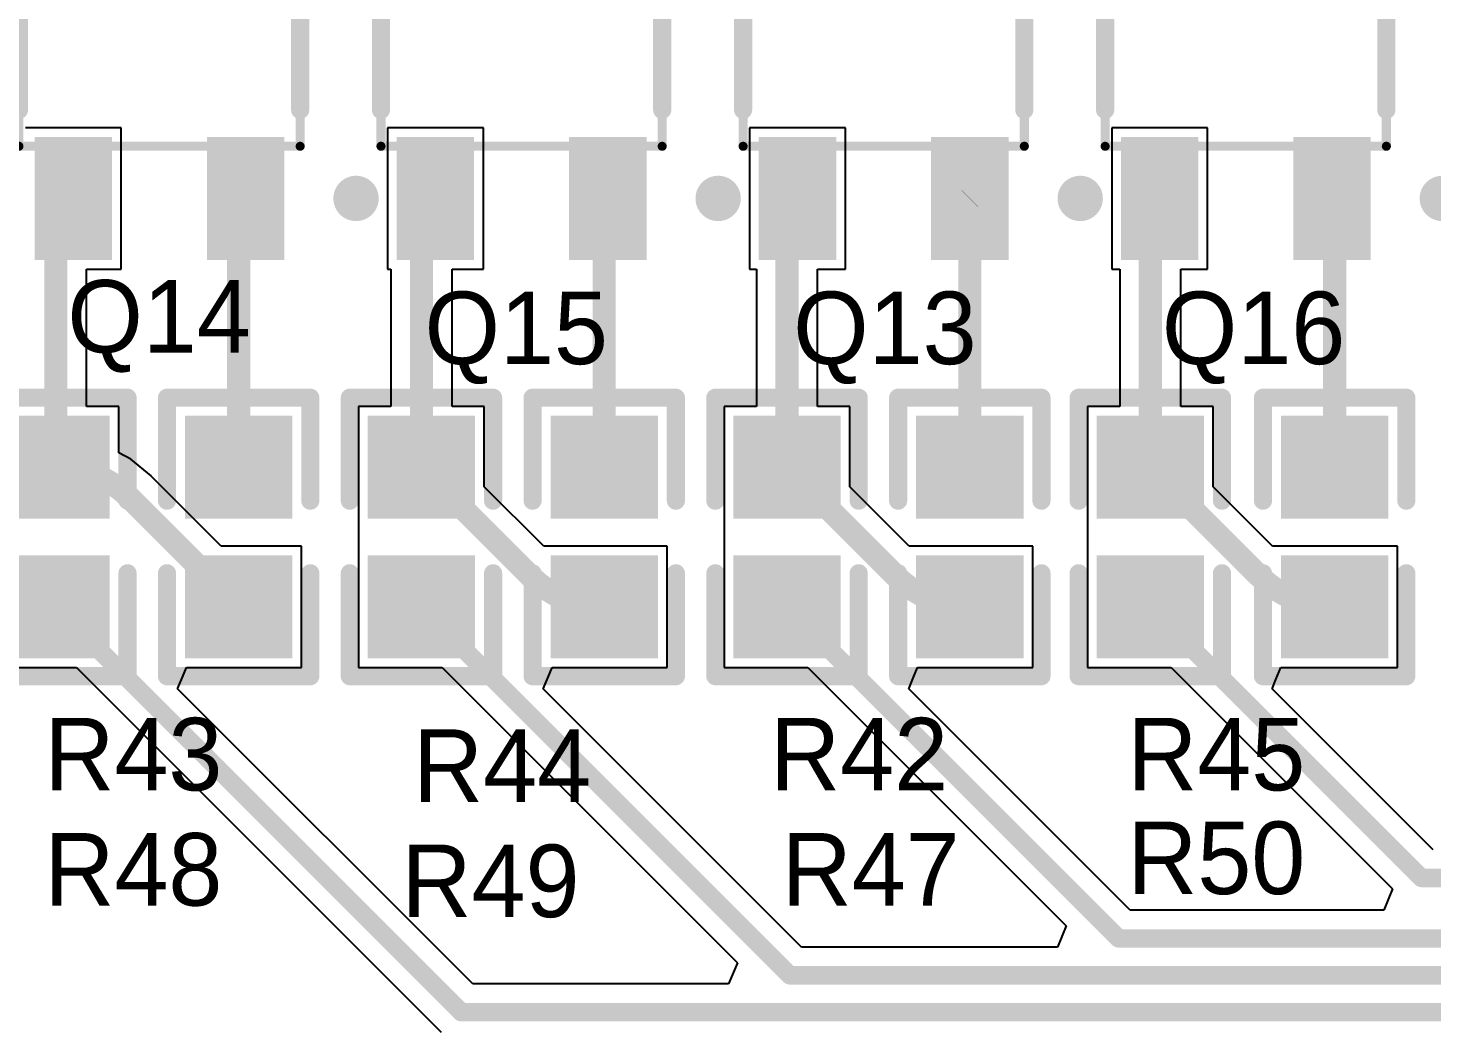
# Model space of a CAD drawing. Extents: x 32 to 132, y 19 to 123.
# Drawn here: x 39.7 to 55.17, y 101.04 to 112.04 of the extents above; entities that cross this region are included whole.
import ezdxf

# ---------------------------------------------------------------- set-up
doc = ezdxf.new("R2010")
doc.units = 0
doc.layers.get('0').update_dxf_attribs({"linetype": 'CONTINUOUS'})
for name, color, linetype in [('MECHANICAL13', 56, 'CONTINUOUS'), ('TOPLAYER', 1, 'CONTINUOUS'), ('TOPOVERLAY', 2, 'CONTINUOUS'), ('TOPPASTE', 8, 'CONTINUOUS'), ('TOPSOLDER', 216, 'CONTINUOUS')]:
    doc.layers.add(name, color=color, linetype=linetype)

# ---------------------------------------------------------------- blocks, each defined once
blk = doc.blocks.new('SOT_23_3L_76')
at = {"layer": 'MECHANICAL13', "const_width": 0.1}
for points in [[(-0.9, -1.55), (-0.9, 1.55)], [(0.9, 1.55), (-0.9, 1.55)], [(0.9, -1.55), (0.9, 1.55)], [(0.9, -1.55), (-0.9, -1.55)]]:
    blk.add_lwpolyline(points, dxfattribs=at)
at = {"layer": 'MECHANICAL13', "const_width": 0.05}
for points in [[(-0.925, 1.55, 1), (-0.875, 1.55, 1)], [(-0.925, 1.55, 1), (-0.875, 1.55, 1)], [(0.875, 1.55, 1), (0.925, 1.55, 1)], [(0.875, 1.55, 1), (0.925, 1.55, 1)], [(-0.925, -1.55, 1), (-0.875, -1.55, 1)], [(-0.925, -1.55, 1), (-0.875, -1.55, 1)], [(0.875, -1.55, 1), (0.925, -1.55, 1)], [(0.875, -1.55, 1), (0.925, -1.55, 1)]]:
    blk.add_lwpolyline(points, format="xyb", close=True, dxfattribs=at)
at = {"layer": 'TOPLAYER'}
for points in [[(0.9, 1.275), (0.9, 0.625), (2.05, 1.275), (2.05, 0.625)], [(-2.05, 0.325), (-2.05, -0.325), (-0.9, 0.325), (-0.9, -0.325)], [(0.9, -0.625), (0.9, -1.275), (2.05, -0.625), (2.05, -1.275)]]:
    blk.add_solid(points, dxfattribs=at)
at = {"layer": 'TOPOVERLAY', "const_width": 0.2}
for points in [[(0.5, 1.55), (-0.9, 1.55)], [(-0.9, 0.725), (-0.9, 1.55)], [(-0.9, -1.55), (-0.9, -0.725)], [(0.5, -1.55), (-0.9, -1.55)]]:
    blk.add_lwpolyline(points, dxfattribs=at)
at = {"layer": 'TOPOVERLAY'}
for points, const_width in [([(-0.95, 1.55, 1), (-0.85, 1.55, 1)], 0.1), ([(-0.95, 1.55, 1), (-0.85, 1.55, 1)], 0.1), ([(0.45, 1.55, 1), (0.55, 1.55, 1)], 0.1), ([(-0.95, 0.725, 1), (-0.85, 0.725, 1)], 0.1), ([(-0.95, -0.725, 1), (-0.85, -0.725, 1)], 0.1), ([(-0.95, -1.55, 1), (-0.85, -1.55, 1)], 0.1), ([(-0.95, -1.55, 1), (-0.85, -1.55, 1)], 0.1), ([(0.45, -1.55, 1), (0.55, -1.55, 1)], 0.1), ([(1.6, -1.825, 1), (1.35, -1.825, 1)], 0.25), ([(1.288, -1.825, 1), (1.412, -1.825, 1)], 0.125), ([(1.538, -1.825, 1), (1.663, -1.825, 1)], 0.125)]:
    blk.add_lwpolyline(points, format="xyb", close=True, dxfattribs=dict(at, const_width=const_width))
at = {"layer": 'TOPPASTE'}
for points in [[(0.9, 1.275), (0.9, 0.625), (2.05, 1.275), (2.05, 0.625)], [(-2.05, 0.325), (-2.05, -0.325), (-0.9, 0.325), (-0.9, -0.325)], [(0.9, -0.625), (0.9, -1.275), (2.05, -0.625), (2.05, -1.275)]]:
    blk.add_solid(points, dxfattribs=at)
at = {"layer": 'TOPSOLDER'}
for points in [[(0.798, 1.377), (0.798, 0.523), (2.152, 1.377), (2.152, 0.523)], [(-2.152, 0.427), (-2.152, -0.427), (-0.798, 0.427), (-0.798, -0.427)], [(0.798, -0.523), (0.798, -1.377), (2.152, -0.523), (2.152, -1.377)]]:
    blk.add_solid(points, dxfattribs=at)
blk = doc.blocks.new('SOT_23_3L_77')
at = {"layer": 'MECHANICAL13', "const_width": 0.1}
for points in [[(-0.9, -1.55), (-0.9, 1.55)], [(0.9, 1.55), (-0.9, 1.55)], [(0.9, -1.55), (0.9, 1.55)], [(0.9, -1.55), (-0.9, -1.55)]]:
    blk.add_lwpolyline(points, dxfattribs=at)
at = {"layer": 'MECHANICAL13', "const_width": 0.05}
for points in [[(-0.925, 1.55, 1), (-0.875, 1.55, 1)], [(-0.925, 1.55, 1), (-0.875, 1.55, 1)], [(0.875, 1.55, 1), (0.925, 1.55, 1)], [(0.875, 1.55, 1), (0.925, 1.55, 1)], [(-0.925, -1.55, 1), (-0.875, -1.55, 1)], [(-0.925, -1.55, 1), (-0.875, -1.55, 1)], [(0.875, -1.55, 1), (0.925, -1.55, 1)], [(0.875, -1.55, 1), (0.925, -1.55, 1)]]:
    blk.add_lwpolyline(points, format="xyb", close=True, dxfattribs=at)
at = {"layer": 'TOPLAYER'}
for points in [[(0.9, 1.275), (0.9, 0.625), (2.05, 1.275), (2.05, 0.625)], [(-2.05, 0.325), (-2.05, -0.325), (-0.9, 0.325), (-0.9, -0.325)], [(0.9, -0.625), (0.9, -1.275), (2.05, -0.625), (2.05, -1.275)]]:
    blk.add_solid(points, dxfattribs=at)
at = {"layer": 'TOPOVERLAY', "const_width": 0.2}
for points in [[(0.5, 1.55), (-0.9, 1.55)], [(-0.9, 0.725), (-0.9, 1.55)], [(-0.9, -1.55), (-0.9, -0.725)], [(0.5, -1.55), (-0.9, -1.55)]]:
    blk.add_lwpolyline(points, dxfattribs=at)
at = {"layer": 'TOPOVERLAY'}
for points, const_width in [([(-0.95, 1.55, 1), (-0.85, 1.55, 1)], 0.1), ([(-0.95, 1.55, 1), (-0.85, 1.55, 1)], 0.1), ([(0.45, 1.55, 1), (0.55, 1.55, 1)], 0.1), ([(-0.95, 0.725, 1), (-0.85, 0.725, 1)], 0.1), ([(-0.95, -0.725, 1), (-0.85, -0.725, 1)], 0.1), ([(-0.95, -1.55, 1), (-0.85, -1.55, 1)], 0.1), ([(-0.95, -1.55, 1), (-0.85, -1.55, 1)], 0.1), ([(0.45, -1.55, 1), (0.55, -1.55, 1)], 0.1), ([(1.6, -1.825, 1), (1.35, -1.825, 1)], 0.25), ([(1.288, -1.825, 1), (1.412, -1.825, 1)], 0.125), ([(1.538, -1.825, 1), (1.663, -1.825, 1)], 0.125)]:
    blk.add_lwpolyline(points, format="xyb", close=True, dxfattribs=dict(at, const_width=const_width))
at = {"layer": 'TOPPASTE'}
for points in [[(0.9, 1.275), (0.9, 0.625), (2.05, 1.275), (2.05, 0.625)], [(-2.05, 0.325), (-2.05, -0.325), (-0.9, 0.325), (-0.9, -0.325)], [(0.9, -0.625), (0.9, -1.275), (2.05, -0.625), (2.05, -1.275)]]:
    blk.add_solid(points, dxfattribs=at)
at = {"layer": 'TOPSOLDER'}
for points in [[(0.798, 1.377), (0.798, 0.523), (2.152, 1.377), (2.152, 0.523)], [(-2.152, 0.427), (-2.152, -0.427), (-0.798, 0.427), (-0.798, -0.427)], [(0.798, -0.523), (0.798, -1.377), (2.152, -0.523), (2.152, -1.377)]]:
    blk.add_solid(points, dxfattribs=at)
blk = doc.blocks.new('SOT_23_3L_78')
at = {"layer": 'MECHANICAL13', "const_width": 0.1}
for points in [[(-0.9, -1.55), (-0.9, 1.55)], [(0.9, 1.55), (-0.9, 1.55)], [(0.9, -1.55), (0.9, 1.55)], [(0.9, -1.55), (-0.9, -1.55)]]:
    blk.add_lwpolyline(points, dxfattribs=at)
at = {"layer": 'MECHANICAL13', "const_width": 0.05}
for points in [[(-0.925, 1.55, 1), (-0.875, 1.55, 1)], [(-0.925, 1.55, 1), (-0.875, 1.55, 1)], [(0.875, 1.55, 1), (0.925, 1.55, 1)], [(0.875, 1.55, 1), (0.925, 1.55, 1)], [(-0.925, -1.55, 1), (-0.875, -1.55, 1)], [(-0.925, -1.55, 1), (-0.875, -1.55, 1)], [(0.875, -1.55, 1), (0.925, -1.55, 1)], [(0.875, -1.55, 1), (0.925, -1.55, 1)]]:
    blk.add_lwpolyline(points, format="xyb", close=True, dxfattribs=at)
at = {"layer": 'TOPLAYER'}
for points in [[(0.9, 1.275), (0.9, 0.625), (2.05, 1.275), (2.05, 0.625)], [(-2.05, 0.325), (-2.05, -0.325), (-0.9, 0.325), (-0.9, -0.325)], [(0.9, -0.625), (0.9, -1.275), (2.05, -0.625), (2.05, -1.275)]]:
    blk.add_solid(points, dxfattribs=at)
at = {"layer": 'TOPOVERLAY', "const_width": 0.2}
for points in [[(0.5, 1.55), (-0.9, 1.55)], [(-0.9, 0.725), (-0.9, 1.55)], [(-0.9, -1.55), (-0.9, -0.725)], [(0.5, -1.55), (-0.9, -1.55)]]:
    blk.add_lwpolyline(points, dxfattribs=at)
at = {"layer": 'TOPOVERLAY'}
for points, const_width in [([(-0.95, 1.55, 1), (-0.85, 1.55, 1)], 0.1), ([(-0.95, 1.55, 1), (-0.85, 1.55, 1)], 0.1), ([(0.45, 1.55, 1), (0.55, 1.55, 1)], 0.1), ([(-0.95, 0.725, 1), (-0.85, 0.725, 1)], 0.1), ([(-0.95, -0.725, 1), (-0.85, -0.725, 1)], 0.1), ([(-0.95, -1.55, 1), (-0.85, -1.55, 1)], 0.1), ([(-0.95, -1.55, 1), (-0.85, -1.55, 1)], 0.1), ([(0.45, -1.55, 1), (0.55, -1.55, 1)], 0.1), ([(1.6, -1.825, 1), (1.35, -1.825, 1)], 0.25), ([(1.288, -1.825, 1), (1.412, -1.825, 1)], 0.125), ([(1.538, -1.825, 1), (1.663, -1.825, 1)], 0.125)]:
    blk.add_lwpolyline(points, format="xyb", close=True, dxfattribs=dict(at, const_width=const_width))
at = {"layer": 'TOPPASTE'}
for points in [[(0.9, 1.275), (0.9, 0.625), (2.05, 1.275), (2.05, 0.625)], [(-2.05, 0.325), (-2.05, -0.325), (-0.9, 0.325), (-0.9, -0.325)], [(0.9, -0.625), (0.9, -1.275), (2.05, -0.625), (2.05, -1.275)]]:
    blk.add_solid(points, dxfattribs=at)
at = {"layer": 'TOPSOLDER'}
for points in [[(0.798, 1.377), (0.798, 0.523), (2.152, 1.377), (2.152, 0.523)], [(-2.152, 0.427), (-2.152, -0.427), (-0.798, 0.427), (-0.798, -0.427)], [(0.798, -0.523), (0.798, -1.377), (2.152, -0.523), (2.152, -1.377)]]:
    blk.add_solid(points, dxfattribs=at)
blk = doc.blocks.new('SOT_23_3L_79')
at = {"layer": 'MECHANICAL13', "const_width": 0.1}
for points in [[(-0.9, -1.55), (-0.9, 1.55)], [(0.9, 1.55), (-0.9, 1.55)], [(0.9, -1.55), (0.9, 1.55)], [(0.9, -1.55), (-0.9, -1.55)]]:
    blk.add_lwpolyline(points, dxfattribs=at)
at = {"layer": 'MECHANICAL13', "const_width": 0.05}
for points in [[(-0.925, 1.55, 1), (-0.875, 1.55, 1)], [(-0.925, 1.55, 1), (-0.875, 1.55, 1)], [(0.875, 1.55, 1), (0.925, 1.55, 1)], [(0.875, 1.55, 1), (0.925, 1.55, 1)], [(-0.925, -1.55, 1), (-0.875, -1.55, 1)], [(-0.925, -1.55, 1), (-0.875, -1.55, 1)], [(0.875, -1.55, 1), (0.925, -1.55, 1)], [(0.875, -1.55, 1), (0.925, -1.55, 1)]]:
    blk.add_lwpolyline(points, format="xyb", close=True, dxfattribs=at)
at = {"layer": 'TOPLAYER'}
for points in [[(0.9, 1.275), (0.9, 0.625), (2.05, 1.275), (2.05, 0.625)], [(-2.05, 0.325), (-2.05, -0.325), (-0.9, 0.325), (-0.9, -0.325)], [(0.9, -0.625), (0.9, -1.275), (2.05, -0.625), (2.05, -1.275)]]:
    blk.add_solid(points, dxfattribs=at)
at = {"layer": 'TOPOVERLAY', "const_width": 0.2}
for points in [[(0.5, 1.55), (-0.9, 1.55)], [(-0.9, 0.725), (-0.9, 1.55)], [(-0.9, -1.55), (-0.9, -0.725)], [(0.5, -1.55), (-0.9, -1.55)]]:
    blk.add_lwpolyline(points, dxfattribs=at)
at = {"layer": 'TOPOVERLAY'}
for points, const_width in [([(-0.95, 1.55, 1), (-0.85, 1.55, 1)], 0.1), ([(-0.95, 1.55, 1), (-0.85, 1.55, 1)], 0.1), ([(0.45, 1.55, 1), (0.55, 1.55, 1)], 0.1), ([(-0.95, 0.725, 1), (-0.85, 0.725, 1)], 0.1), ([(-0.95, -0.725, 1), (-0.85, -0.725, 1)], 0.1), ([(-0.95, -1.55, 1), (-0.85, -1.55, 1)], 0.1), ([(-0.95, -1.55, 1), (-0.85, -1.55, 1)], 0.1), ([(0.45, -1.55, 1), (0.55, -1.55, 1)], 0.1), ([(1.6, -1.825, 1), (1.35, -1.825, 1)], 0.25), ([(1.288, -1.825, 1), (1.412, -1.825, 1)], 0.125), ([(1.538, -1.825, 1), (1.663, -1.825, 1)], 0.125)]:
    blk.add_lwpolyline(points, format="xyb", close=True, dxfattribs=dict(at, const_width=const_width))
at = {"layer": 'TOPPASTE'}
for points in [[(0.9, 1.275), (0.9, 0.625), (2.05, 1.275), (2.05, 0.625)], [(-2.05, 0.325), (-2.05, -0.325), (-0.9, 0.325), (-0.9, -0.325)], [(0.9, -0.625), (0.9, -1.275), (2.05, -0.625), (2.05, -1.275)]]:
    blk.add_solid(points, dxfattribs=at)
at = {"layer": 'TOPSOLDER'}
for points in [[(0.798, 1.377), (0.798, 0.523), (2.152, 1.377), (2.152, 0.523)], [(-2.152, 0.427), (-2.152, -0.427), (-0.798, 0.427), (-0.798, -0.427)], [(0.798, -0.523), (0.798, -1.377), (2.152, -0.523), (2.152, -1.377)]]:
    blk.add_solid(points, dxfattribs=at)
blk = doc.blocks.new('SOT_23_3L_80')
at = {"layer": 'MECHANICAL13', "const_width": 0.1}
for points in [[(-0.9, -1.55), (-0.9, 1.55)], [(0.9, 1.55), (-0.9, 1.55)], [(0.9, -1.55), (0.9, 1.55)], [(0.9, -1.55), (-0.9, -1.55)]]:
    blk.add_lwpolyline(points, dxfattribs=at)
at = {"layer": 'MECHANICAL13', "const_width": 0.05}
for points in [[(-0.925, 1.55, 1), (-0.875, 1.55, 1)], [(-0.925, 1.55, 1), (-0.875, 1.55, 1)], [(0.875, 1.55, 1), (0.925, 1.55, 1)], [(0.875, 1.55, 1), (0.925, 1.55, 1)], [(-0.925, -1.55, 1), (-0.875, -1.55, 1)], [(-0.925, -1.55, 1), (-0.875, -1.55, 1)], [(0.875, -1.55, 1), (0.925, -1.55, 1)], [(0.875, -1.55, 1), (0.925, -1.55, 1)]]:
    blk.add_lwpolyline(points, format="xyb", close=True, dxfattribs=at)
at = {"layer": 'TOPLAYER'}
for points in [[(0.9, 1.275), (0.9, 0.625), (2.05, 1.275), (2.05, 0.625)], [(-2.05, 0.325), (-2.05, -0.325), (-0.9, 0.325), (-0.9, -0.325)], [(0.9, -0.625), (0.9, -1.275), (2.05, -0.625), (2.05, -1.275)]]:
    blk.add_solid(points, dxfattribs=at)
at = {"layer": 'TOPOVERLAY', "const_width": 0.2}
for points in [[(0.5, 1.55), (-0.9, 1.55)], [(-0.9, 0.725), (-0.9, 1.55)], [(-0.9, -1.55), (-0.9, -0.725)], [(0.5, -1.55), (-0.9, -1.55)]]:
    blk.add_lwpolyline(points, dxfattribs=at)
at = {"layer": 'TOPOVERLAY'}
for points, const_width in [([(-0.95, 1.55, 1), (-0.85, 1.55, 1)], 0.1), ([(-0.95, 1.55, 1), (-0.85, 1.55, 1)], 0.1), ([(0.45, 1.55, 1), (0.55, 1.55, 1)], 0.1), ([(-0.95, 0.725, 1), (-0.85, 0.725, 1)], 0.1), ([(-0.95, -0.725, 1), (-0.85, -0.725, 1)], 0.1), ([(-0.95, -1.55, 1), (-0.85, -1.55, 1)], 0.1), ([(-0.95, -1.55, 1), (-0.85, -1.55, 1)], 0.1), ([(0.45, -1.55, 1), (0.55, -1.55, 1)], 0.1), ([(1.6, -1.825, 1), (1.35, -1.825, 1)], 0.25), ([(1.288, -1.825, 1), (1.412, -1.825, 1)], 0.125), ([(1.538, -1.825, 1), (1.663, -1.825, 1)], 0.125)]:
    blk.add_lwpolyline(points, format="xyb", close=True, dxfattribs=dict(at, const_width=const_width))
at = {"layer": 'TOPPASTE'}
for points in [[(0.9, 1.275), (0.9, 0.625), (2.05, 1.275), (2.05, 0.625)], [(-2.05, 0.325), (-2.05, -0.325), (-0.9, 0.325), (-0.9, -0.325)], [(0.9, -0.625), (0.9, -1.275), (2.05, -0.625), (2.05, -1.275)]]:
    blk.add_solid(points, dxfattribs=at)
at = {"layer": 'TOPSOLDER'}
for points in [[(0.798, 1.377), (0.798, 0.523), (2.152, 1.377), (2.152, 0.523)], [(-2.152, 0.427), (-2.152, -0.427), (-0.798, 0.427), (-0.798, -0.427)], [(0.798, -0.523), (0.798, -1.377), (2.152, -0.523), (2.152, -1.377)]]:
    blk.add_solid(points, dxfattribs=at)
blk = doc.blocks.new('0603_R_111')
at = {"layer": 'TOPLAYER'}
for points in [[(-1.235, -0.49), (-0.305, -0.49), (-1.235, 0.49), (-0.305, 0.49)], [(0.305, -0.49), (1.235, -0.49), (0.305, 0.49), (1.235, 0.49)]]:
    blk.add_solid(points, dxfattribs=at)
at = {"layer": 'TOPOVERLAY', "const_width": 0.2}
for points in [[(-1.535, 0.79), (-1.535, -0.79)], [(-1.535, 0.79), (-0.4, 0.79)], [(0.4, 0.79), (1.535, 0.79)], [(1.535, 0.79), (1.535, -0.79)], [(-1.535, -0.79), (-0.4, -0.79)], [(0.4, -0.79), (1.535, -0.79)]]:
    blk.add_lwpolyline(points, dxfattribs=at)
at = {"layer": 'TOPOVERLAY', "const_width": 0.1}
for points in [[(-1.585, 0.79, 1), (-1.485, 0.79, 1)], [(-1.585, 0.79, 1), (-1.485, 0.79, 1)], [(-0.45, 0.79, 1), (-0.35, 0.79, 1)], [(0.35, 0.79, 1), (0.45, 0.79, 1)], [(1.485, 0.79, 1), (1.585, 0.79, 1)], [(1.485, 0.79, 1), (1.585, 0.79, 1)], [(-1.585, -0.79, 1), (-1.485, -0.79, 1)], [(-1.585, -0.79, 1), (-1.485, -0.79, 1)], [(-0.45, -0.79, 1), (-0.35, -0.79, 1)], [(0.35, -0.79, 1), (0.45, -0.79, 1)], [(1.485, -0.79, 1), (1.585, -0.79, 1)], [(1.485, -0.79, 1), (1.585, -0.79, 1)]]:
    blk.add_lwpolyline(points, format="xyb", close=True, dxfattribs=at)
at = {"layer": 'TOPPASTE'}
for points in [[(-1.235, -0.49), (-0.305, -0.49), (-1.235, 0.49), (-0.305, 0.49)], [(0.305, -0.49), (1.235, -0.49), (0.305, 0.49), (1.235, 0.49)]]:
    blk.add_solid(points, dxfattribs=at)
at = {"layer": 'TOPSOLDER'}
for points in [[(-1.337, -0.592), (-0.203, -0.592), (-1.337, 0.592), (-0.203, 0.592)], [(0.203, -0.592), (1.337, -0.592), (0.203, 0.592), (1.337, 0.592)]]:
    blk.add_solid(points, dxfattribs=at)
blk = doc.blocks.new('0603_R_112')
at = {"layer": 'TOPLAYER'}
for points in [[(-1.235, -0.49), (-0.305, -0.49), (-1.235, 0.49), (-0.305, 0.49)], [(0.305, -0.49), (1.235, -0.49), (0.305, 0.49), (1.235, 0.49)]]:
    blk.add_solid(points, dxfattribs=at)
at = {"layer": 'TOPOVERLAY', "const_width": 0.2}
for points in [[(-1.535, 0.79), (-1.535, -0.79)], [(-1.535, 0.79), (-0.4, 0.79)], [(0.4, 0.79), (1.535, 0.79)], [(1.535, 0.79), (1.535, -0.79)], [(-1.535, -0.79), (-0.4, -0.79)], [(0.4, -0.79), (1.535, -0.79)]]:
    blk.add_lwpolyline(points, dxfattribs=at)
at = {"layer": 'TOPOVERLAY', "const_width": 0.1}
for points in [[(-1.585, 0.79, 1), (-1.485, 0.79, 1)], [(-1.585, 0.79, 1), (-1.485, 0.79, 1)], [(-0.45, 0.79, 1), (-0.35, 0.79, 1)], [(0.35, 0.79, 1), (0.45, 0.79, 1)], [(1.485, 0.79, 1), (1.585, 0.79, 1)], [(1.485, 0.79, 1), (1.585, 0.79, 1)], [(-1.585, -0.79, 1), (-1.485, -0.79, 1)], [(-1.585, -0.79, 1), (-1.485, -0.79, 1)], [(-0.45, -0.79, 1), (-0.35, -0.79, 1)], [(0.35, -0.79, 1), (0.45, -0.79, 1)], [(1.485, -0.79, 1), (1.585, -0.79, 1)], [(1.485, -0.79, 1), (1.585, -0.79, 1)]]:
    blk.add_lwpolyline(points, format="xyb", close=True, dxfattribs=at)
at = {"layer": 'TOPPASTE'}
for points in [[(-1.235, -0.49), (-0.305, -0.49), (-1.235, 0.49), (-0.305, 0.49)], [(0.305, -0.49), (1.235, -0.49), (0.305, 0.49), (1.235, 0.49)]]:
    blk.add_solid(points, dxfattribs=at)
at = {"layer": 'TOPSOLDER'}
for points in [[(-1.337, -0.592), (-0.203, -0.592), (-1.337, 0.592), (-0.203, 0.592)], [(0.203, -0.592), (1.337, -0.592), (0.203, 0.592), (1.337, 0.592)]]:
    blk.add_solid(points, dxfattribs=at)
blk = doc.blocks.new('0603_R_113')
at = {"layer": 'TOPLAYER'}
for points in [[(-1.235, -0.49), (-0.305, -0.49), (-1.235, 0.49), (-0.305, 0.49)], [(0.305, -0.49), (1.235, -0.49), (0.305, 0.49), (1.235, 0.49)]]:
    blk.add_solid(points, dxfattribs=at)
at = {"layer": 'TOPOVERLAY', "const_width": 0.2}
for points in [[(-1.535, 0.79), (-1.535, -0.79)], [(-1.535, 0.79), (-0.4, 0.79)], [(0.4, 0.79), (1.535, 0.79)], [(1.535, 0.79), (1.535, -0.79)], [(-1.535, -0.79), (-0.4, -0.79)], [(0.4, -0.79), (1.535, -0.79)]]:
    blk.add_lwpolyline(points, dxfattribs=at)
at = {"layer": 'TOPOVERLAY', "const_width": 0.1}
for points in [[(-1.585, 0.79, 1), (-1.485, 0.79, 1)], [(-1.585, 0.79, 1), (-1.485, 0.79, 1)], [(-0.45, 0.79, 1), (-0.35, 0.79, 1)], [(0.35, 0.79, 1), (0.45, 0.79, 1)], [(1.485, 0.79, 1), (1.585, 0.79, 1)], [(1.485, 0.79, 1), (1.585, 0.79, 1)], [(-1.585, -0.79, 1), (-1.485, -0.79, 1)], [(-1.585, -0.79, 1), (-1.485, -0.79, 1)], [(-0.45, -0.79, 1), (-0.35, -0.79, 1)], [(0.35, -0.79, 1), (0.45, -0.79, 1)], [(1.485, -0.79, 1), (1.585, -0.79, 1)], [(1.485, -0.79, 1), (1.585, -0.79, 1)]]:
    blk.add_lwpolyline(points, format="xyb", close=True, dxfattribs=at)
at = {"layer": 'TOPPASTE'}
for points in [[(-1.235, -0.49), (-0.305, -0.49), (-1.235, 0.49), (-0.305, 0.49)], [(0.305, -0.49), (1.235, -0.49), (0.305, 0.49), (1.235, 0.49)]]:
    blk.add_solid(points, dxfattribs=at)
at = {"layer": 'TOPSOLDER'}
for points in [[(-1.337, -0.592), (-0.203, -0.592), (-1.337, 0.592), (-0.203, 0.592)], [(0.203, -0.592), (1.337, -0.592), (0.203, 0.592), (1.337, 0.592)]]:
    blk.add_solid(points, dxfattribs=at)
blk = doc.blocks.new('0603_R_114')
at = {"layer": 'TOPLAYER'}
for points in [[(-1.235, -0.49), (-0.305, -0.49), (-1.235, 0.49), (-0.305, 0.49)], [(0.305, -0.49), (1.235, -0.49), (0.305, 0.49), (1.235, 0.49)]]:
    blk.add_solid(points, dxfattribs=at)
at = {"layer": 'TOPOVERLAY', "const_width": 0.2}
for points in [[(-1.535, 0.79), (-1.535, -0.79)], [(-1.535, 0.79), (-0.4, 0.79)], [(0.4, 0.79), (1.535, 0.79)], [(1.535, 0.79), (1.535, -0.79)], [(-1.535, -0.79), (-0.4, -0.79)], [(0.4, -0.79), (1.535, -0.79)]]:
    blk.add_lwpolyline(points, dxfattribs=at)
at = {"layer": 'TOPOVERLAY', "const_width": 0.1}
for points in [[(-1.585, 0.79, 1), (-1.485, 0.79, 1)], [(-1.585, 0.79, 1), (-1.485, 0.79, 1)], [(-0.45, 0.79, 1), (-0.35, 0.79, 1)], [(0.35, 0.79, 1), (0.45, 0.79, 1)], [(1.485, 0.79, 1), (1.585, 0.79, 1)], [(1.485, 0.79, 1), (1.585, 0.79, 1)], [(-1.585, -0.79, 1), (-1.485, -0.79, 1)], [(-1.585, -0.79, 1), (-1.485, -0.79, 1)], [(-0.45, -0.79, 1), (-0.35, -0.79, 1)], [(0.35, -0.79, 1), (0.45, -0.79, 1)], [(1.485, -0.79, 1), (1.585, -0.79, 1)], [(1.485, -0.79, 1), (1.585, -0.79, 1)]]:
    blk.add_lwpolyline(points, format="xyb", close=True, dxfattribs=at)
at = {"layer": 'TOPPASTE'}
for points in [[(-1.235, -0.49), (-0.305, -0.49), (-1.235, 0.49), (-0.305, 0.49)], [(0.305, -0.49), (1.235, -0.49), (0.305, 0.49), (1.235, 0.49)]]:
    blk.add_solid(points, dxfattribs=at)
at = {"layer": 'TOPSOLDER'}
for points in [[(-1.337, -0.592), (-0.203, -0.592), (-1.337, 0.592), (-0.203, 0.592)], [(0.203, -0.592), (1.337, -0.592), (0.203, 0.592), (1.337, 0.592)]]:
    blk.add_solid(points, dxfattribs=at)
blk = doc.blocks.new('0603_R_116')
at = {"layer": 'TOPLAYER'}
for points in [[(-1.235, -0.49), (-0.305, -0.49), (-1.235, 0.49), (-0.305, 0.49)], [(0.305, -0.49), (1.235, -0.49), (0.305, 0.49), (1.235, 0.49)]]:
    blk.add_solid(points, dxfattribs=at)
at = {"layer": 'TOPOVERLAY', "const_width": 0.2}
for points in [[(-1.535, -0.79), (-1.535, 0.79)], [(-0.4, 0.79), (-1.535, 0.79)], [(1.535, 0.79), (0.4, 0.79)], [(1.535, -0.79), (1.535, 0.79)], [(-0.4, -0.79), (-1.535, -0.79)], [(1.535, -0.79), (0.4, -0.79)]]:
    blk.add_lwpolyline(points, dxfattribs=at)
at = {"layer": 'TOPOVERLAY', "const_width": 0.1}
for points in [[(-1.585, 0.79, 1), (-1.485, 0.79, 1)], [(-1.585, 0.79, 1), (-1.485, 0.79, 1)], [(-0.45, 0.79, 1), (-0.35, 0.79, 1)], [(0.35, 0.79, 1), (0.45, 0.79, 1)], [(1.485, 0.79, 1), (1.585, 0.79, 1)], [(1.485, 0.79, 1), (1.585, 0.79, 1)], [(-1.585, -0.79, 1), (-1.485, -0.79, 1)], [(-1.585, -0.79, 1), (-1.485, -0.79, 1)], [(-0.45, -0.79, 1), (-0.35, -0.79, 1)], [(0.35, -0.79, 1), (0.45, -0.79, 1)], [(1.485, -0.79, 1), (1.585, -0.79, 1)], [(1.485, -0.79, 1), (1.585, -0.79, 1)]]:
    blk.add_lwpolyline(points, format="xyb", close=True, dxfattribs=at)
at = {"layer": 'TOPPASTE'}
for points in [[(-1.235, -0.49), (-0.305, -0.49), (-1.235, 0.49), (-0.305, 0.49)], [(0.305, -0.49), (1.235, -0.49), (0.305, 0.49), (1.235, 0.49)]]:
    blk.add_solid(points, dxfattribs=at)
at = {"layer": 'TOPSOLDER'}
for points in [[(-1.337, -0.592), (-0.203, -0.592), (-1.337, 0.592), (-0.203, 0.592)], [(0.203, -0.592), (1.337, -0.592), (0.203, 0.592), (1.337, 0.592)]]:
    blk.add_solid(points, dxfattribs=at)
blk = doc.blocks.new('0603_R_117')
at = {"layer": 'TOPLAYER'}
for points in [[(-1.235, -0.49), (-0.305, -0.49), (-1.235, 0.49), (-0.305, 0.49)], [(0.305, -0.49), (1.235, -0.49), (0.305, 0.49), (1.235, 0.49)]]:
    blk.add_solid(points, dxfattribs=at)
at = {"layer": 'TOPOVERLAY', "const_width": 0.2}
for points in [[(-1.535, -0.79), (-1.535, 0.79)], [(-0.4, 0.79), (-1.535, 0.79)], [(1.535, 0.79), (0.4, 0.79)], [(1.535, -0.79), (1.535, 0.79)], [(-0.4, -0.79), (-1.535, -0.79)], [(1.535, -0.79), (0.4, -0.79)]]:
    blk.add_lwpolyline(points, dxfattribs=at)
at = {"layer": 'TOPOVERLAY', "const_width": 0.1}
for points in [[(-1.585, 0.79, 1), (-1.485, 0.79, 1)], [(-1.585, 0.79, 1), (-1.485, 0.79, 1)], [(-0.45, 0.79, 1), (-0.35, 0.79, 1)], [(0.35, 0.79, 1), (0.45, 0.79, 1)], [(1.485, 0.79, 1), (1.585, 0.79, 1)], [(1.485, 0.79, 1), (1.585, 0.79, 1)], [(-1.585, -0.79, 1), (-1.485, -0.79, 1)], [(-1.585, -0.79, 1), (-1.485, -0.79, 1)], [(-0.45, -0.79, 1), (-0.35, -0.79, 1)], [(0.35, -0.79, 1), (0.45, -0.79, 1)], [(1.485, -0.79, 1), (1.585, -0.79, 1)], [(1.485, -0.79, 1), (1.585, -0.79, 1)]]:
    blk.add_lwpolyline(points, format="xyb", close=True, dxfattribs=at)
at = {"layer": 'TOPPASTE'}
for points in [[(-1.235, -0.49), (-0.305, -0.49), (-1.235, 0.49), (-0.305, 0.49)], [(0.305, -0.49), (1.235, -0.49), (0.305, 0.49), (1.235, 0.49)]]:
    blk.add_solid(points, dxfattribs=at)
at = {"layer": 'TOPSOLDER'}
for points in [[(-1.337, -0.592), (-0.203, -0.592), (-1.337, 0.592), (-0.203, 0.592)], [(0.203, -0.592), (1.337, -0.592), (0.203, 0.592), (1.337, 0.592)]]:
    blk.add_solid(points, dxfattribs=at)
blk = doc.blocks.new('0603_R_118')
at = {"layer": 'TOPLAYER'}
for points in [[(-1.235, -0.49), (-0.305, -0.49), (-1.235, 0.49), (-0.305, 0.49)], [(0.305, -0.49), (1.235, -0.49), (0.305, 0.49), (1.235, 0.49)]]:
    blk.add_solid(points, dxfattribs=at)
at = {"layer": 'TOPOVERLAY', "const_width": 0.2}
for points in [[(-1.535, -0.79), (-1.535, 0.79)], [(-0.4, 0.79), (-1.535, 0.79)], [(1.535, 0.79), (0.4, 0.79)], [(1.535, -0.79), (1.535, 0.79)], [(-0.4, -0.79), (-1.535, -0.79)], [(1.535, -0.79), (0.4, -0.79)]]:
    blk.add_lwpolyline(points, dxfattribs=at)
at = {"layer": 'TOPOVERLAY', "const_width": 0.1}
for points in [[(-1.585, 0.79, 1), (-1.485, 0.79, 1)], [(-1.585, 0.79, 1), (-1.485, 0.79, 1)], [(-0.45, 0.79, 1), (-0.35, 0.79, 1)], [(0.35, 0.79, 1), (0.45, 0.79, 1)], [(1.485, 0.79, 1), (1.585, 0.79, 1)], [(1.485, 0.79, 1), (1.585, 0.79, 1)], [(-1.585, -0.79, 1), (-1.485, -0.79, 1)], [(-1.585, -0.79, 1), (-1.485, -0.79, 1)], [(-0.45, -0.79, 1), (-0.35, -0.79, 1)], [(0.35, -0.79, 1), (0.45, -0.79, 1)], [(1.485, -0.79, 1), (1.585, -0.79, 1)], [(1.485, -0.79, 1), (1.585, -0.79, 1)]]:
    blk.add_lwpolyline(points, format="xyb", close=True, dxfattribs=at)
at = {"layer": 'TOPPASTE'}
for points in [[(-1.235, -0.49), (-0.305, -0.49), (-1.235, 0.49), (-0.305, 0.49)], [(0.305, -0.49), (1.235, -0.49), (0.305, 0.49), (1.235, 0.49)]]:
    blk.add_solid(points, dxfattribs=at)
at = {"layer": 'TOPSOLDER'}
for points in [[(-1.337, -0.592), (-0.203, -0.592), (-1.337, 0.592), (-0.203, 0.592)], [(0.203, -0.592), (1.337, -0.592), (0.203, 0.592), (1.337, 0.592)]]:
    blk.add_solid(points, dxfattribs=at)
blk = doc.blocks.new('0603_R_119')
at = {"layer": 'TOPLAYER'}
for points in [[(-1.235, -0.49), (-0.305, -0.49), (-1.235, 0.49), (-0.305, 0.49)], [(0.305, -0.49), (1.235, -0.49), (0.305, 0.49), (1.235, 0.49)]]:
    blk.add_solid(points, dxfattribs=at)
at = {"layer": 'TOPOVERLAY', "const_width": 0.2}
for points in [[(-1.535, -0.79), (-1.535, 0.79)], [(-0.4, 0.79), (-1.535, 0.79)], [(1.535, 0.79), (0.4, 0.79)], [(1.535, -0.79), (1.535, 0.79)], [(-0.4, -0.79), (-1.535, -0.79)], [(1.535, -0.79), (0.4, -0.79)]]:
    blk.add_lwpolyline(points, dxfattribs=at)
at = {"layer": 'TOPOVERLAY', "const_width": 0.1}
for points in [[(-1.585, 0.79, 1), (-1.485, 0.79, 1)], [(-1.585, 0.79, 1), (-1.485, 0.79, 1)], [(-0.45, 0.79, 1), (-0.35, 0.79, 1)], [(0.35, 0.79, 1), (0.45, 0.79, 1)], [(1.485, 0.79, 1), (1.585, 0.79, 1)], [(1.485, 0.79, 1), (1.585, 0.79, 1)], [(-1.585, -0.79, 1), (-1.485, -0.79, 1)], [(-1.585, -0.79, 1), (-1.485, -0.79, 1)], [(-0.45, -0.79, 1), (-0.35, -0.79, 1)], [(0.35, -0.79, 1), (0.45, -0.79, 1)], [(1.485, -0.79, 1), (1.585, -0.79, 1)], [(1.485, -0.79, 1), (1.585, -0.79, 1)]]:
    blk.add_lwpolyline(points, format="xyb", close=True, dxfattribs=at)
at = {"layer": 'TOPPASTE'}
for points in [[(-1.235, -0.49), (-0.305, -0.49), (-1.235, 0.49), (-0.305, 0.49)], [(0.305, -0.49), (1.235, -0.49), (0.305, 0.49), (1.235, 0.49)]]:
    blk.add_solid(points, dxfattribs=at)
at = {"layer": 'TOPSOLDER'}
for points in [[(-1.337, -0.592), (-0.203, -0.592), (-1.337, 0.592), (-0.203, 0.592)], [(0.203, -0.592), (1.337, -0.592), (0.203, 0.592), (1.337, 0.592)]]:
    blk.add_solid(points, dxfattribs=at)

msp = doc.modelspace()

# ---------------------------------------------------------------- linework, layer by layer
at = {"layer": 'TOPLAYER'}
for p, q in [((40.726, 110.936), (39.67, 110.936)), ((40.726, 109.38), (40.726, 110.936)), ((44.718, 110.936), (43.661, 110.936)), ((43.661, 110.936), (43.661, 109.38)), ((44.718, 109.38), (44.718, 110.936)), ((48.709, 110.936), (47.653, 110.936)), ((47.653, 110.936), (47.653, 109.38)), ((48.709, 109.38), (48.709, 110.936)), ((52.7, 110.936), (51.644, 110.936)), ((51.644, 110.936), (51.644, 109.38)), ((52.7, 109.38), (52.7, 110.936)), ((40.342, 107.864), (40.342, 109.38)), ((40.342, 109.38), (40.726, 109.38)), ((43.661, 109.38), (43.698, 109.38)), ((43.698, 109.38), (43.698, 107.864)), ((44.372, 107.864), (44.372, 109.38)), ((44.372, 109.38), (44.718, 109.38)), ((47.653, 109.38), (47.729, 109.38)), ((47.729, 109.38), (47.729, 107.864)), ((48.402, 107.864), (48.402, 109.38)), ((48.402, 109.38), (48.709, 109.38)), ((51.644, 109.38), (51.733, 109.38)), ((51.733, 109.38), (51.733, 107.864)), ((52.407, 107.864), (52.407, 109.38)), ((52.407, 109.38), (52.7, 109.38)), ((40.698, 107.864), (40.342, 107.864)), ((40.698, 107.353), (40.698, 107.864)), ((43.698, 107.864), (43.342, 107.864)), ((43.342, 107.864), (43.342, 106.528)), ((44.728, 107.864), (44.372, 107.864)), ((44.728, 106.979), (44.728, 107.864)), ((47.729, 107.864), (47.372, 107.864)), ((47.372, 107.864), (47.372, 106.528)), ((48.758, 107.864), (48.402, 107.864)), ((48.758, 106.979), (48.758, 107.864)), ((51.733, 107.864), (51.377, 107.864)), ((51.377, 107.864), (51.377, 106.528)), ((52.763, 107.864), (52.407, 107.864)), ((52.763, 106.979), (52.763, 107.864)), ((40.83, 107.283), (40.698, 107.353)), ((41.055, 107.099), (40.83, 107.283)), ((41.054, 107.098), (41.055, 107.099)), ((41.828, 106.324), (41.054, 107.098)), ((41.054, 107.098), (41.054, 107.098)), ((45.383, 106.324), (44.728, 106.979)), ((49.413, 106.324), (48.758, 106.979)), ((53.418, 106.324), (52.763, 106.979)), ((43.342, 106.528), (43.342, 106.528)), ((43.342, 106.528), (43.342, 106.324)), ((47.372, 106.528), (47.372, 106.528)), ((47.372, 106.528), (47.372, 106.324)), ((51.377, 106.528), (51.377, 106.528)), ((51.377, 106.528), (51.377, 106.324)), ((42.713, 106.324), (41.828, 106.324)), ((42.713, 104.988), (42.713, 106.324)), ((43.342, 106.324), (43.342, 106.324)), ((43.342, 106.324), (43.342, 104.988)), ((46.743, 106.324), (45.383, 106.324)), ((46.743, 104.988), (46.743, 106.324)), ((47.372, 106.324), (47.372, 106.324)), ((47.372, 106.324), (47.372, 104.988)), ((50.774, 106.324), (49.413, 106.324)), ((50.774, 104.988), (50.774, 106.324)), ((51.377, 106.324), (51.377, 106.324)), ((51.377, 106.324), (51.377, 104.988)), ((54.795, 106.324), (53.418, 106.324)), ((54.795, 104.988), (54.795, 106.324)), ((39.312, 104.988), (40.234, 104.988)), ((40.234, 104.988), (44.253, 100.968)), ((41.401, 104.882), (41.445, 104.988)), ((41.445, 104.988), (42.713, 104.988)), ((43.342, 104.988), (44.264, 104.988)), ((44.264, 104.988), (47.518, 101.733)), ((45.431, 104.882), (45.475, 104.988)), ((45.475, 104.988), (46.743, 104.988)), ((47.372, 104.988), (48.294, 104.988)), ((48.294, 104.988), (51.142, 102.14)), ((49.461, 104.882), (49.505, 104.988)), ((49.505, 104.988), (50.774, 104.988)), ((51.377, 104.988), (52.299, 104.988)), ((52.299, 104.988), (54.74, 102.546)), ((53.454, 104.853), (53.51, 104.988)), ((53.51, 104.988), (54.795, 104.988)), ((41.347, 104.753), (41.401, 104.882)), ((41.401, 104.882), (41.401, 104.882)), ((45.377, 104.753), (45.431, 104.882)), ((45.431, 104.882), (45.431, 104.882)), ((49.408, 104.753), (49.461, 104.882)), ((49.461, 104.882), (49.461, 104.882)), ((53.412, 104.753), (53.454, 104.853)), ((53.454, 104.853), (53.454, 104.853)), ((44.602, 101.499), (41.347, 104.753)), ((48.226, 101.905), (45.377, 104.753)), ((51.849, 102.311), (49.408, 104.753)), ((55.188, 102.978), (53.412, 104.753)), ((54.74, 102.546), (54.643, 102.311)), ((54.643, 102.311), (51.849, 102.311)), ((51.142, 102.14), (51.045, 101.905)), ((51.045, 101.905), (48.226, 101.905)), ((47.518, 101.733), (47.421, 101.499)), ((47.421, 101.499), (44.602, 101.499))]:
    msp.add_line(p, q, dxfattribs=at)
at = {"layer": 'TOPLAYER', "const_width": 0.254}
for points in [[(40.005, 109.692, -0.198912), (40.198, 110.158)], [(42.02, 109.97, -0.198912), (42.098, 110.158)], [(44.035, 109.785, -0.198912), (44.189, 110.158)], [(46.05, 110.063, -0.198912), (46.089, 110.158)], [(48.065, 109.879, -0.198912), (48.181, 110.158)], [(52.07, 109.911, -0.198912), (52.172, 110.158)], [(54.072, 110.158, -0.198912), (54.102, 110.086)], [(40.005, 107.196, -0.198912), (40.816, 106.86)], [(46.05, 105.656, -0.198912), (45.239, 105.992)], [(50.08, 105.656, -0.198912), (49.269, 105.992)], [(54.102, 105.656, -0.198912), (53.262, 106.004)]]:
    msp.add_lwpolyline(points, format="xyb", dxfattribs=at)
at = {"layer": 'TOPLAYER'}
for points, const_width in [([(40.134, 110.158, 1), (40.261, 110.158, 1)], 0.127), ([(42.034, 110.158, 1), (42.161, 110.158, 1)], 0.127), ([(44.126, 110.158, 1), (44.253, 110.158, 1)], 0.127), ([(45.987, 110.063, 1), (46.114, 110.063, 1)], 0.127), ([(45.987, 110.063, 1), (46.114, 110.063, 1)], 0.127), ([(46.026, 110.158, 1), (46.153, 110.158, 1)], 0.127), ([(48.117, 110.158, 1), (48.244, 110.158, 1)], 0.127), ([(50.017, 110.157, 1), (50.144, 110.157, 1)], 0.127), ([(50.017, 110.157, 1), (50.144, 110.157, 1)], 0.127), ([(50.017, 110.158, 1), (50.144, 110.158, 1)], 0.127), ([(52.109, 110.158, 1), (52.236, 110.158, 1)], 0.127), ([(54.009, 110.158, 1), (54.136, 110.158, 1)], 0.127), ([(54.038, 110.086, 1), (54.165, 110.086, 1)], 0.127), ([(54.038, 110.086, 1), (54.165, 110.086, 1)], 0.127), ([(41.957, 109.97, 1), (42.084, 109.97, 1)], 0.127), ([(41.957, 109.97, 1), (42.084, 109.97, 1)], 0.127), ([(52.007, 109.911, 1), (52.133, 109.911, 1)], 0.127), ([(52.007, 109.911, 1), (52.133, 109.911, 1)], 0.127), ([(43.972, 109.785, 1), (44.099, 109.785, 1)], 0.127), ([(43.972, 109.785, 1), (44.099, 109.785, 1)], 0.127), ([(48.002, 109.879, 1), (48.129, 109.879, 1)], 0.127), ([(48.002, 109.879, 1), (48.129, 109.879, 1)], 0.127), ([(39.941, 109.692, 1), (40.069, 109.692, 1)], 0.127), ([(39.941, 109.692, 1), (40.069, 109.692, 1)], 0.127), ([(39.941, 107.196, 1), (40.069, 107.196, 1)], 0.127), ([(39.941, 107.196, 1), (40.069, 107.196, 1)], 0.127), ([(41.957, 107.196, 1), (42.084, 107.196, 1)], 0.127), ([(43.972, 107.196, 1), (44.099, 107.196, 1)], 0.127), ([(43.972, 107.196, 1), (44.099, 107.196, 1)], 0.127), ([(45.987, 107.196, 1), (46.114, 107.196, 1)], 0.127), ([(48.002, 107.196, 1), (48.129, 107.196, 1)], 0.127), ([(48.002, 107.196, 1), (48.129, 107.196, 1)], 0.127), ([(50.017, 107.196, 1), (50.144, 107.196, 1)], 0.127), ([(52.007, 107.196, 1), (52.133, 107.196, 1)], 0.127), ([(52.007, 107.196, 1), (52.133, 107.196, 1)], 0.127), ([(54.038, 107.196, 1), (54.165, 107.196, 1)], 0.127), ([(40.752, 106.86, 1), (40.879, 106.86, 1)], 0.127), ([(40.752, 106.86, 1), (40.879, 106.86, 1)], 0.127), ([(45.176, 105.992, 1), (45.303, 105.992, 1)], 0.127), ([(45.176, 105.992, 1), (45.303, 105.992, 1)], 0.127), ([(49.206, 105.992, 1), (49.333, 105.992, 1)], 0.127), ([(49.206, 105.992, 1), (49.333, 105.992, 1)], 0.127), ([(53.199, 106.004, 1), (53.326, 106.004, 1)], 0.127), ([(53.199, 106.004, 1), (53.326, 106.004, 1)], 0.127), ([(39.954, 105.656, 1), (40.056, 105.656, 1)], 0.102), ([(41.957, 105.656, 1), (42.084, 105.656, 1)], 0.127), ([(43.984, 105.656, 1), (44.086, 105.656, 1)], 0.102), ([(45.987, 105.656, 1), (46.114, 105.656, 1)], 0.127), ([(48.014, 105.656, 1), (48.116, 105.656, 1)], 0.102), ([(50.017, 105.656, 1), (50.144, 105.656, 1)], 0.127), ([(52.019, 105.656, 1), (52.121, 105.656, 1)], 0.102), ([(54.038, 105.656, 1), (54.165, 105.656, 1)], 0.127), ([(55.008, 102.667, 1), (55.11, 102.667, 1)], 0.102), ([(55.008, 102.667, 1), (55.11, 102.667, 1)], 0.102), ([(51.67, 102.001, 1), (51.771, 102.001, 1)], 0.102), ([(51.67, 102.001, 1), (51.771, 102.001, 1)], 0.102), ([(48.046, 101.594, 1), (48.148, 101.594, 1)], 0.102), ([(48.046, 101.594, 1), (48.148, 101.594, 1)], 0.102), ([(44.422, 101.188, 1), (44.524, 101.188, 1)], 0.102), ([(44.422, 101.188, 1), (44.524, 101.188, 1)], 0.102)]:
    msp.add_lwpolyline(points, format="xyb", close=True, dxfattribs=dict(at, const_width=const_width))
for points, const_width in [([(46.05, 107.196), (46.05, 110.063)], 0.254), ([(50.08, 110.157), (50.081, 110.158)], 0.254), ([(50.08, 107.196), (50.08, 110.157)], 0.254), ([(54.102, 107.196), (54.102, 110.086)], 0.254), ([(42.02, 107.196), (42.02, 109.97)], 0.254), ([(52.07, 107.196), (52.07, 109.911)], 0.254), ([(44.035, 107.196), (44.035, 109.785)], 0.254), ([(48.065, 107.196), (48.065, 109.879)], 0.254), ([(40.005, 107.196), (40.005, 109.692)], 0.254), ([(44.035, 107.196), (45.239, 105.992)], 0.254), ([(48.065, 107.196), (49.269, 105.992)], 0.254), ([(52.07, 107.196), (53.262, 106.004)], 0.254), ([(40.816, 106.86), (42.02, 105.656)], 0.254), ([(40.005, 105.656), (44.473, 101.188)], 0.203), ([(44.035, 105.656), (48.097, 101.594)], 0.203), ([(48.065, 105.656), (51.721, 102.001)], 0.203), ([(52.07, 105.656), (55.059, 102.667)], 0.203), ([(55.059, 102.667), (68.762, 102.667)], 0.203), ([(51.721, 102.001), (68.854, 102.001)], 0.203), ([(48.097, 101.594), (68.685, 101.594)], 0.203), ([(44.473, 101.188), (68.517, 101.188)], 0.203)]:
    msp.add_lwpolyline(points, dxfattribs=dict(at, const_width=const_width))

# ---------------------------------------------------------------- block references
for name, p, rotation in [('SOT_23_3L_77', (41.148, 111.633), 270), ('SOT_23_3L_78', (45.139, 111.633), 270), ('SOT_23_3L_76', (49.131, 111.633), 270), ('SOT_23_3L_79', (53.122, 111.633), 270), ('SOT_23_3L_80', (57.114, 111.633), 270), ('0603_R_112', (40.005, 106.426), 90), ('0603_R_117', (42.02, 106.426), 270), ('0603_R_113', (44.035, 106.426), 90), ('0603_R_118', (46.05, 106.426), 270), ('0603_R_111', (48.065, 106.426), 90), ('0603_R_116', (50.08, 106.426), 270), ('0603_R_114', (52.07, 106.426), 90), ('0603_R_119', (54.102, 106.426), 270)]:
    msp.add_blockref(name, p, dxfattribs=dict(rotation=rotation))

# ---------------------------------------------------------------- texts
at = {"layer": 'TOPOVERLAY'}
for s, p in [('Q14', (40.132, 108.458)), ('Q15', (44.069, 108.331)), ('Q13', (48.133, 108.331)), ('Q16', (52.197, 108.331)), ('R43', (39.878, 103.632)), ('R45', (51.816, 103.632)), ('R44', (43.942, 103.505)), ('R50', (51.816, 102.489)), ('R48', (39.878, 102.362)), ('R47', (48.006, 102.362)), ('R49', (43.815, 102.235))]:
    msp.add_text(s, height=0.8, rotation=360, dxfattribs=at).set_placement(p)
msp.add_text('R42', height=0.8, dxfattribs=at).set_placement((47.879, 103.632))

doc.saveas('drawing.dxf')
